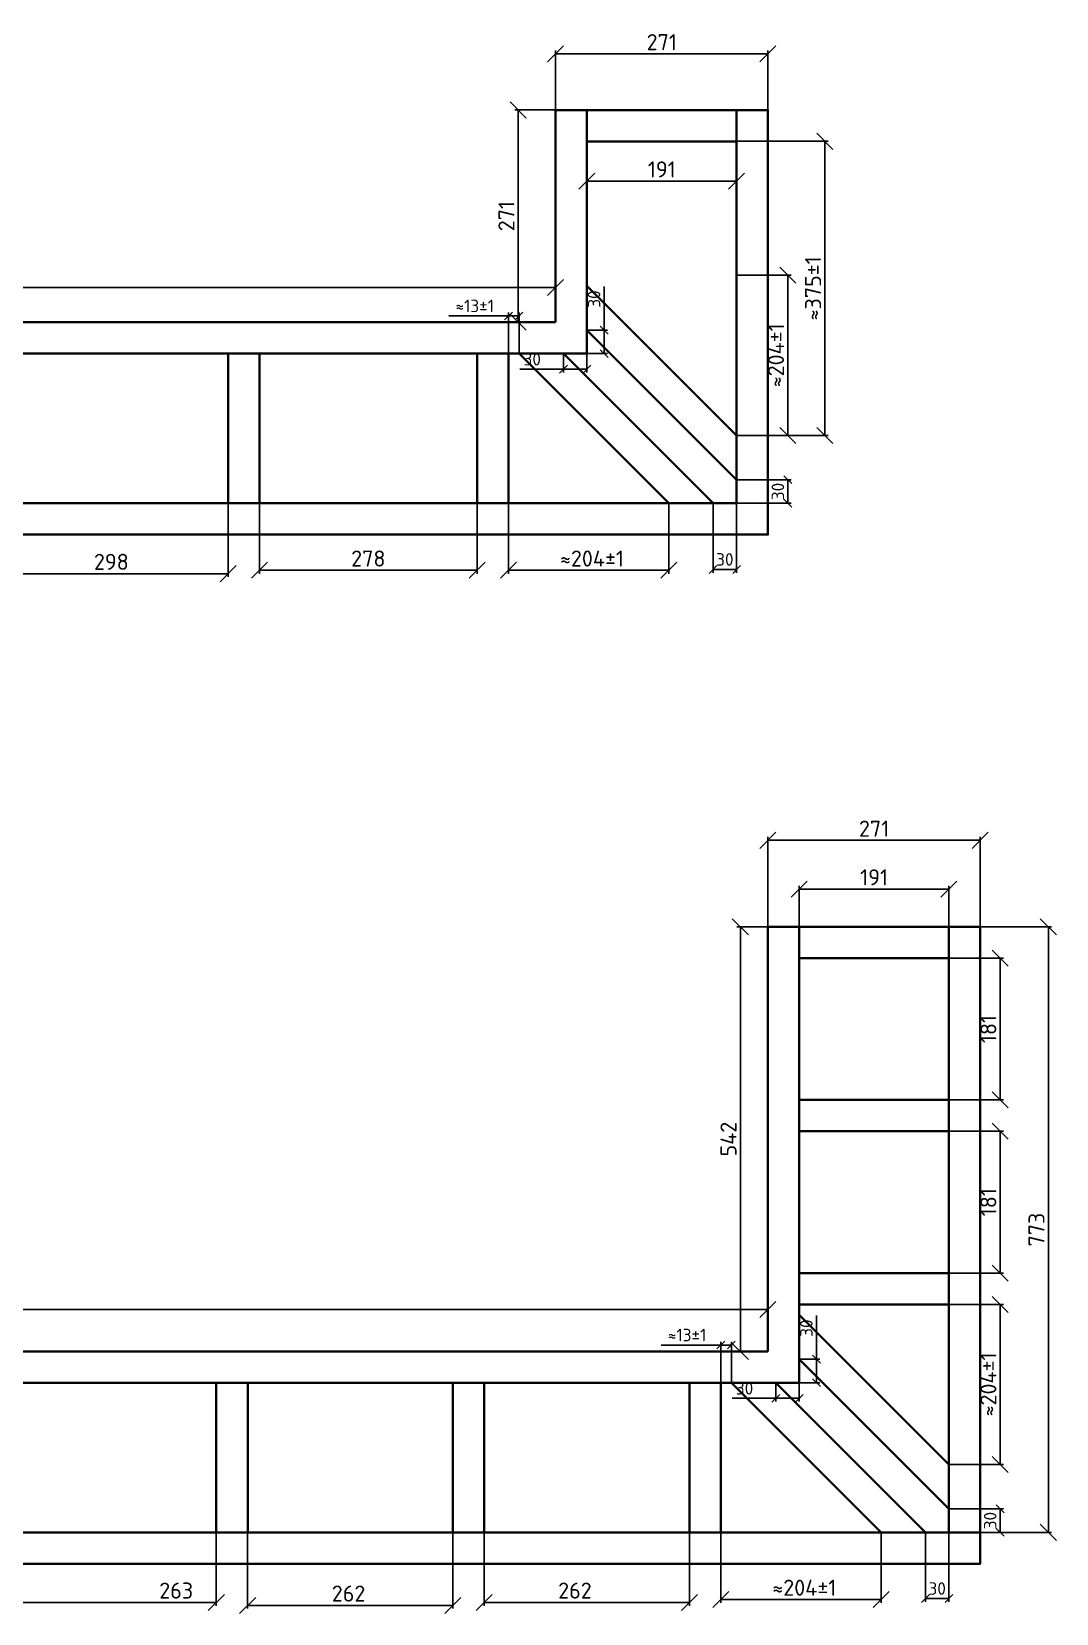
# Model space of a CAD drawing. Header units: millimetres. Extents: x 63961 to 279437, y 165795 to 374915.
# Drawn here: x 145916 to 147224, y 184086 to 186105 of the extents above; entities that cross this region are included whole.
import ezdxf

# ---------------------------------------------------------------- set-up
doc = ezdxf.new("R2010")
doc.units = ezdxf.units.MM
doc.layers.add('Профиль 40x40', color=220, linetype='Continuous', lineweight=35)
doc.layers.add('Размеры', color=150, linetype='Continuous', lineweight=0)
doc.styles.get("Standard").update_dxf_attribs({"font": 'isocpeur.ttf'})
doc.dimstyles.new('Копия Аннотативный', dxfattribs={"dimscale": 0, "dimtxt": 20.5, "dimasz": 20.5, "dimexe": 4.25, "dimexo": 0.625, "dimgap": 4.625, "dimtad": 1, "dimtxsty": 'Standard', "dimblk": 'OBLIQUE', "dimcen": 20.5, "dimclrd": 256, "dimclrt": 256, "dimadec": 0, "dimazin": 0, "dimtfac": 1, "dimtmove": 0, "dimatfit": 3, "dimfxl": 1, "dimtfillclr": 4, "dimarcsym": 0})

# ---------------------------------------------------------------- blocks, each defined once
blk = doc.blocks.new('_Oblique')
at = {"color": 0, "linetype": 'ByBlock', "lineweight": -2}
blk.add_line((-0.5, -0.5), (0.5, 0.5), dxfattribs=at)
blk = doc.blocks.new('*D1091')
at = {"layer": 'Defpoints', "color": 0, "transparency": 16777216}
for p in [(146584.7, 186077.1), (146584.7, 186005.4), (146855.7, 186005.4)]:
    blk.add_point(p, dxfattribs=at)
at = {"layer": 'Размеры', "color": 0, "lineweight": -2, "transparency": 16777216}
for p, q in [((146584.7, 186006), (146584.7, 186081.3)), ((146855.7, 186006), (146855.7, 186081.3))]:
    blk.add_line(p, q, dxfattribs=at)
at = {"layer": 'Размеры', "lineweight": -2, "transparency": 16777216}
blk.add_line((146855.7, 186077.1), (146584.7, 186077.1), dxfattribs=at)
at = {"layer": 'Размеры', "lineweight": -2, "transparency": 16777216, "xscale": 20.5, "yscale": 20.5, "zscale": 20.5, "rotation": 180}
blk.add_blockref('_Oblique', (146584.7, 186077.1), dxfattribs=at)
at = {"layer": 'Размеры', "lineweight": -2, "transparency": 16777216, "xscale": 20.5, "yscale": 20.5, "zscale": 20.5}
blk.add_blockref('_Oblique', (146855.7, 186077.1), dxfattribs=at)
at = {"layer": 'Размеры', "transparency": 16777216, "insert": (146720.2, 186092), "char_height": 20.5, "attachment_point": 5}
blk.add_mtext('271', dxfattribs=at)
blk = doc.blocks.new('*D1092')
at = {"layer": 'Defpoints', "color": 0, "transparency": 16777216}
for p in [(146584.7, 186005.4), (146536.9, 185734.4), (146584.7, 185734.4)]:
    blk.add_point(p, dxfattribs=at)
at = {"layer": 'Размеры', "color": 0, "lineweight": -2, "transparency": 16777216}
for p, q in [((146584.1, 186005.4), (146532.7, 186005.4)), ((146584.1, 185734.4), (146532.7, 185734.4))]:
    blk.add_line(p, q, dxfattribs=at)
at = {"layer": 'Размеры', "lineweight": -2, "transparency": 16777216}
blk.add_line((146536.9, 186005.4), (146536.9, 185734.4), dxfattribs=at)
at = {"layer": 'Размеры', "lineweight": -2, "transparency": 16777216, "xscale": 20.5, "yscale": 20.5, "zscale": 20.5}
for p, rotation in [((146536.9, 186005.4), 90), ((146536.9, 185734.4), 270)]:
    blk.add_blockref('_Oblique', p, dxfattribs=dict(at, rotation=rotation))
at = {"layer": 'Размеры', "transparency": 16777216, "insert": (146522, 185869.9), "char_height": 20.5, "attachment_point": 5, "rotation": 90}
blk.add_mtext('271', dxfattribs=at)
blk = doc.blocks.new('*D1093')
at = {"layer": 'Defpoints', "color": 0, "transparency": 16777216}
for p in [(146815.7, 185794.4), (146815.7, 185590), (146881.1, 185590)]:
    blk.add_point(p, dxfattribs=at)
at = {"layer": 'Размеры', "color": 0, "lineweight": -2, "transparency": 16777216}
for p, q in [((146816.3, 185794.4), (146885.3, 185794.4)), ((146816.3, 185590), (146885.3, 185590))]:
    blk.add_line(p, q, dxfattribs=at)
at = {"layer": 'Размеры', "lineweight": -2, "transparency": 16777216}
blk.add_line((146881.1, 185794.4), (146881.1, 185590), dxfattribs=at)
at = {"layer": 'Размеры', "lineweight": -2, "transparency": 16777216, "xscale": 20.5, "yscale": 20.5, "zscale": 20.5}
for p, rotation in [((146881.1, 185794.4), 90), ((146881.1, 185590), 270)]:
    blk.add_blockref('_Oblique', p, dxfattribs=dict(at, rotation=rotation))
at = {"layer": 'Размеры', "transparency": 16777216, "insert": (146866, 185692.2), "char_height": 20.5, "attachment_point": 5, "rotation": 90}
blk.add_mtext('≈204%%P1', dxfattribs=at)
blk = doc.blocks.new('*D1094')
at = {"layer": 'Defpoints', "color": 0, "transparency": 16777216}
for p in [(146524.7, 185742.5), (146524.7, 185694.4), (146538.1, 185694.4)]:
    blk.add_point(p, dxfattribs=at)
at = {"layer": 'Размеры', "lineweight": -2, "transparency": 16777216}
for p, q in [((146524.7, 185742.5), (146448.3, 185742.5)), ((146538.1, 185742.5), (146524.7, 185742.5))]:
    blk.add_line(p, q, dxfattribs=at)
at = {"layer": 'Размеры', "color": 0, "lineweight": -2, "transparency": 16777216}
for p, q in [((146524.7, 185695), (146524.7, 185746.8)), ((146538.1, 185695), (146538.1, 185746.8))]:
    blk.add_line(p, q, dxfattribs=at)
at = {"layer": 'Размеры', "lineweight": -2, "transparency": 16777216, "xscale": 10, "yscale": 10, "zscale": 10, "rotation": 180}
blk.add_blockref('_Oblique', (146524.7, 185742.5), dxfattribs=at)
at = {"layer": 'Размеры', "lineweight": -2, "transparency": 16777216, "xscale": 10, "yscale": 10, "zscale": 10}
blk.add_blockref('_Oblique', (146538.1, 185742.5), dxfattribs=at)
at = {"layer": 'Размеры', "transparency": 16777216, "insert": (146481.5, 185755.3), "char_height": 16, "attachment_point": 5}
blk.add_mtext('≈13%%P1', dxfattribs=at)
blk = doc.blocks.new('*D1095')
at = {"layer": 'Defpoints', "color": 0, "transparency": 16777216}
for p in [(146524.7, 185503.4), (146729.1, 185503.4), (146524.7, 185417.8)]:
    blk.add_point(p, dxfattribs=at)
at = {"layer": 'Размеры', "color": 0, "lineweight": -2, "transparency": 16777216}
for p, q in [((146524.7, 185502.8), (146524.7, 185413.5)), ((146729.1, 185502.8), (146729.1, 185413.5))]:
    blk.add_line(p, q, dxfattribs=at)
at = {"layer": 'Размеры', "lineweight": -2, "transparency": 16777216}
blk.add_line((146729.1, 185417.8), (146524.7, 185417.8), dxfattribs=at)
at = {"layer": 'Размеры', "lineweight": -2, "transparency": 16777216, "xscale": 20.5, "yscale": 20.5, "zscale": 20.5, "rotation": 180}
blk.add_blockref('_Oblique', (146524.7, 185417.8), dxfattribs=at)
at = {"layer": 'Размеры', "lineweight": -2, "transparency": 16777216, "xscale": 20.5, "yscale": 20.5, "zscale": 20.5}
blk.add_blockref('_Oblique', (146729.1, 185417.8), dxfattribs=at)
at = {"layer": 'Размеры', "transparency": 16777216, "insert": (146631.1, 185432.8), "char_height": 20.5, "attachment_point": 5}
blk.add_mtext('≈204%%P1', dxfattribs=at)
blk = doc.blocks.new('*D1096')
at = {"layer": 'Defpoints', "color": 0, "transparency": 16777216}
for p in [(146594.7, 185694.4), (146624.7, 185694.4), (146594.7, 185674.5)]:
    blk.add_point(p, dxfattribs=at)
at = {"layer": 'Размеры', "color": 0, "lineweight": -2, "transparency": 16777216}
for p, q in [((146594.7, 185693.8), (146594.7, 185670.3)), ((146624.7, 185693.8), (146624.7, 185670.3))]:
    blk.add_line(p, q, dxfattribs=at)
at = {"layer": 'Размеры', "lineweight": -2, "transparency": 16777216}
for p, q in [((146594.7, 185674.5), (146538.9, 185674.5)), ((146624.7, 185674.5), (146594.7, 185674.5))]:
    blk.add_line(p, q, dxfattribs=at)
at = {"layer": 'Размеры', "lineweight": -2, "transparency": 16777216, "xscale": 10, "yscale": 10, "zscale": 10, "rotation": 180}
blk.add_blockref('_Oblique', (146594.7, 185674.5), dxfattribs=at)
at = {"layer": 'Размеры', "lineweight": -2, "transparency": 16777216, "xscale": 10, "yscale": 10, "zscale": 10}
blk.add_blockref('_Oblique', (146624.7, 185674.5), dxfattribs=at)
at = {"layer": 'Размеры', "transparency": 16777216, "insert": (146554.9, 185687.3), "char_height": 16, "attachment_point": 5}
blk.add_mtext('30', dxfattribs=at)
blk = doc.blocks.new('*D1097')
at = {"layer": 'Defpoints', "color": 0, "transparency": 16777216}
for p in [(146624.7, 185724.4), (146624.7, 185694.4), (146646.6, 185694.4)]:
    blk.add_point(p, dxfattribs=at)
at = {"layer": 'Размеры', "lineweight": -2, "transparency": 16777216}
for p, q in [((146646.6, 185724.4), (146646.6, 185780.2)), ((146646.6, 185694.4), (146646.6, 185724.4))]:
    blk.add_line(p, q, dxfattribs=at)
at = {"layer": 'Размеры', "color": 0, "lineweight": -2, "transparency": 16777216}
for p, q in [((146625.3, 185724.4), (146650.8, 185724.4)), ((146625.3, 185694.4), (146650.8, 185694.4))]:
    blk.add_line(p, q, dxfattribs=at)
at = {"layer": 'Размеры', "lineweight": -2, "transparency": 16777216, "xscale": 10, "yscale": 10, "zscale": 10}
for p, rotation in [((146646.6, 185724.4), 90), ((146646.6, 185694.4), 270)]:
    blk.add_blockref('_Oblique', p, dxfattribs=dict(at, rotation=rotation))
at = {"layer": 'Размеры', "transparency": 16777216, "insert": (146633.8, 185764.1), "char_height": 16, "attachment_point": 5, "rotation": 90}
blk.add_mtext('30', dxfattribs=at)
blk = doc.blocks.new('*D1098')
at = {"layer": 'Defpoints', "color": 0, "transparency": 16777216}
for p in [(146815.7, 185533.4), (146815.7, 185503.4), (146881.2, 185503.4)]:
    blk.add_point(p, dxfattribs=at)
at = {"layer": 'Размеры', "color": 0, "lineweight": -2, "transparency": 16777216}
for p, q in [((146816.3, 185533.4), (146885.4, 185533.4)), ((146816.3, 185503.4), (146885.4, 185503.4))]:
    blk.add_line(p, q, dxfattribs=at)
at = {"layer": 'Размеры', "lineweight": -2, "transparency": 16777216}
blk.add_line((146881.2, 185533.4), (146881.2, 185503.4), dxfattribs=at)
at = {"layer": 'Размеры', "lineweight": -2, "transparency": 16777216, "xscale": 10, "yscale": 10, "zscale": 10}
for p, rotation in [((146881.2, 185533.4), 90), ((146881.2, 185503.4), 270)]:
    blk.add_blockref('_Oblique', p, dxfattribs=dict(at, rotation=rotation))
at = {"layer": 'Размеры', "transparency": 16777216, "insert": (146868.4, 185518.4), "char_height": 16, "attachment_point": 5, "rotation": 90}
blk.add_mtext('30', dxfattribs=at)
blk = doc.blocks.new('*D1099')
at = {"layer": 'Defpoints', "color": 0, "transparency": 16777216}
for p in [(146785.7, 185503.4), (146815.7, 185503.4), (146785.7, 185418.9)]:
    blk.add_point(p, dxfattribs=at)
at = {"layer": 'Размеры', "color": 0, "lineweight": -2, "transparency": 16777216}
for p, q in [((146785.7, 185502.8), (146785.7, 185414.6)), ((146815.7, 185502.8), (146815.7, 185414.6))]:
    blk.add_line(p, q, dxfattribs=at)
at = {"layer": 'Размеры', "lineweight": -2, "transparency": 16777216}
blk.add_line((146815.7, 185418.9), (146785.7, 185418.9), dxfattribs=at)
at = {"layer": 'Размеры', "lineweight": -2, "transparency": 16777216, "xscale": 10, "yscale": 10, "zscale": 10, "rotation": 180}
blk.add_blockref('_Oblique', (146785.7, 185418.9), dxfattribs=at)
at = {"layer": 'Размеры', "lineweight": -2, "transparency": 16777216, "xscale": 10, "yscale": 10, "zscale": 10}
blk.add_blockref('_Oblique', (146815.7, 185418.9), dxfattribs=at)
at = {"layer": 'Размеры', "transparency": 16777216, "insert": (146800.7, 185431.7), "char_height": 16, "attachment_point": 5}
blk.add_mtext('30', dxfattribs=at)
blk = doc.blocks.new('*D1100')
at = {"layer": 'Defpoints', "color": 0, "transparency": 16777216}
for p in [(146815.7, 185965.4), (146815.7, 185590), (146928.4, 185590)]:
    blk.add_point(p, dxfattribs=at)
at = {"layer": 'Размеры', "color": 0, "lineweight": -2, "transparency": 16777216}
for p, q in [((146816.3, 185965.4), (146932.6, 185965.4)), ((146816.3, 185590), (146932.6, 185590))]:
    blk.add_line(p, q, dxfattribs=at)
at = {"layer": 'Размеры', "lineweight": -2, "transparency": 16777216}
blk.add_line((146928.4, 185965.4), (146928.4, 185590), dxfattribs=at)
at = {"layer": 'Размеры', "lineweight": -2, "transparency": 16777216, "xscale": 20.5, "yscale": 20.5, "zscale": 20.5}
for p, rotation in [((146928.4, 185965.4), 90), ((146928.4, 185590), 270)]:
    blk.add_blockref('_Oblique', p, dxfattribs=dict(at, rotation=rotation))
at = {"layer": 'Размеры', "transparency": 16777216, "insert": (146913.3, 185777.7), "char_height": 20.5, "attachment_point": 5, "rotation": 90}
blk.add_mtext('≈375%%P1', dxfattribs=at)
blk = doc.blocks.new('*D1101')
at = {"layer": 'Defpoints', "color": 0, "transparency": 16777216}
for p in [(146624.7, 185965.4), (146815.7, 185965.4), (146624.7, 185914.4)]:
    blk.add_point(p, dxfattribs=at)
at = {"layer": 'Размеры', "color": 0, "lineweight": -2, "transparency": 16777216}
for p, q in [((146624.7, 185964.8), (146624.7, 185910.2)), ((146815.7, 185964.8), (146815.7, 185910.2))]:
    blk.add_line(p, q, dxfattribs=at)
at = {"layer": 'Размеры', "lineweight": -2, "transparency": 16777216}
blk.add_line((146815.7, 185914.4), (146624.7, 185914.4), dxfattribs=at)
at = {"layer": 'Размеры', "lineweight": -2, "transparency": 16777216, "xscale": 20.5, "yscale": 20.5, "zscale": 20.5, "rotation": 180}
blk.add_blockref('_Oblique', (146624.7, 185914.4), dxfattribs=at)
at = {"layer": 'Размеры', "lineweight": -2, "transparency": 16777216, "xscale": 20.5, "yscale": 20.5, "zscale": 20.5}
blk.add_blockref('_Oblique', (146815.7, 185914.4), dxfattribs=at)
at = {"layer": 'Размеры', "transparency": 16777216, "insert": (146720.2, 185929.5), "char_height": 20.5, "attachment_point": 5}
blk.add_mtext('191', dxfattribs=at)
blk = doc.blocks.new('*D1102')
at = {"layer": 'Defpoints', "color": 0, "transparency": 16777216}
for p in [(146206.7, 185503.4), (146484.7, 185503.4), (146206.7, 185417.8)]:
    blk.add_point(p, dxfattribs=at)
at = {"layer": 'Размеры', "color": 0, "lineweight": -2, "transparency": 16777216}
for p, q in [((146206.7, 185502.8), (146206.7, 185413.5)), ((146484.7, 185502.8), (146484.7, 185413.5))]:
    blk.add_line(p, q, dxfattribs=at)
at = {"layer": 'Размеры', "lineweight": -2, "transparency": 16777216}
blk.add_line((146484.7, 185417.8), (146206.7, 185417.8), dxfattribs=at)
at = {"layer": 'Размеры', "lineweight": -2, "transparency": 16777216, "xscale": 20.5, "yscale": 20.5, "zscale": 20.5, "rotation": 180}
blk.add_blockref('_Oblique', (146206.7, 185417.8), dxfattribs=at)
at = {"layer": 'Размеры', "lineweight": -2, "transparency": 16777216, "xscale": 20.5, "yscale": 20.5, "zscale": 20.5}
blk.add_blockref('_Oblique', (146484.7, 185417.8), dxfattribs=at)
at = {"layer": 'Размеры', "transparency": 16777216, "insert": (146345.7, 185432.8), "char_height": 20.5, "attachment_point": 5}
blk.add_mtext('278', dxfattribs=at)
blk = doc.blocks.new('*D1168')
at = {"layer": 'Defpoints', "color": 0, "transparency": 16777216}
for p in [(145868.7, 185694.4), (146166.7, 185503.4), (145868.7, 185413.5)]:
    blk.add_point(p, dxfattribs=at)
at = {"layer": 'Размеры', "color": 0, "lineweight": -2, "transparency": 16777216}
for p, q in [((145868.7, 185693.8), (145868.7, 185409.3)), ((146166.7, 185502.8), (146166.7, 185409.3))]:
    blk.add_line(p, q, dxfattribs=at)
at = {"layer": 'Размеры', "lineweight": -2, "transparency": 16777216}
blk.add_line((146166.7, 185413.5), (145868.7, 185413.5), dxfattribs=at)
at = {"layer": 'Размеры', "lineweight": -2, "transparency": 16777216, "xscale": 20.5, "yscale": 20.5, "zscale": 20.5, "rotation": 180}
blk.add_blockref('_Oblique', (145868.7, 185413.5), dxfattribs=at)
at = {"layer": 'Размеры', "lineweight": -2, "transparency": 16777216, "xscale": 20.5, "yscale": 20.5, "zscale": 20.5}
blk.add_blockref('_Oblique', (146166.7, 185413.5), dxfattribs=at)
at = {"layer": 'Размеры', "transparency": 16777216, "insert": (146017.7, 185428.6), "char_height": 20.5, "attachment_point": 5}
blk.add_mtext('298', dxfattribs=at)
blk = doc.blocks.new('*D1195')
at = {"layer": 'Defpoints', "color": 0, "transparency": 16777216}
for p in [(146855.7, 185073.1), (146855.7, 184962.7), (147126.7, 184962.7)]:
    blk.add_point(p, dxfattribs=at)
at = {"layer": 'Размеры', "color": 0, "lineweight": -2, "transparency": 16777216}
for p, q in [((146855.7, 184963.3), (146855.7, 185077.4)), ((147126.7, 184963.3), (147126.7, 185077.4))]:
    blk.add_line(p, q, dxfattribs=at)
at = {"layer": 'Размеры', "lineweight": -2, "transparency": 16777216}
blk.add_line((147126.7, 185073.1), (146855.7, 185073.1), dxfattribs=at)
at = {"layer": 'Размеры', "lineweight": -2, "transparency": 16777216, "xscale": 20.5, "yscale": 20.5, "zscale": 20.5, "rotation": 180}
blk.add_blockref('_Oblique', (146855.7, 185073.1), dxfattribs=at)
at = {"layer": 'Размеры', "lineweight": -2, "transparency": 16777216, "xscale": 20.5, "yscale": 20.5, "zscale": 20.5}
blk.add_blockref('_Oblique', (147126.7, 185073.1), dxfattribs=at)
at = {"layer": 'Размеры', "transparency": 16777216, "insert": (146991.2, 185088), "char_height": 20.5, "attachment_point": 5}
blk.add_mtext('271', dxfattribs=at)
blk = doc.blocks.new('*D1196')
at = {"layer": 'Defpoints', "color": 0, "transparency": 16777216}
for p in [(147126.7, 184962.7), (145868.7, 184189.7), (147213.6, 184189.7)]:
    blk.add_point(p, dxfattribs=at)
at = {"layer": 'Размеры', "color": 0, "lineweight": -2, "transparency": 16777216}
for p, q in [((147127.3, 184962.7), (147217.8, 184962.7)), ((145869.3, 184189.7), (147217.8, 184189.7))]:
    blk.add_line(p, q, dxfattribs=at)
at = {"layer": 'Размеры', "lineweight": -2, "transparency": 16777216}
blk.add_line((147213.6, 184962.7), (147213.6, 184189.7), dxfattribs=at)
at = {"layer": 'Размеры', "lineweight": -2, "transparency": 16777216, "xscale": 20.5, "yscale": 20.5, "zscale": 20.5}
for p, rotation in [((147213.6, 184962.7), 90), ((147213.6, 184189.7), 270)]:
    blk.add_blockref('_Oblique', p, dxfattribs=dict(at, rotation=rotation))
at = {"layer": 'Размеры', "transparency": 16777216, "insert": (147198.5, 184576.2), "char_height": 20.5, "attachment_point": 5, "rotation": 90}
blk.add_mtext('773', dxfattribs=at)
blk = doc.blocks.new('*D1197')
at = {"layer": 'Defpoints', "color": 0, "transparency": 16777216}
for p in [(145888.7, 184189.7), (146151.7, 184189.7), (145888.7, 184100.3)]:
    blk.add_point(p, dxfattribs=at)
at = {"layer": 'Размеры', "color": 0, "lineweight": -2, "transparency": 16777216}
for p, q in [((145888.7, 184189.1), (145888.7, 184096)), ((146151.7, 184189.1), (146151.7, 184096))]:
    blk.add_line(p, q, dxfattribs=at)
at = {"layer": 'Размеры', "lineweight": -2, "transparency": 16777216}
blk.add_line((146151.7, 184100.3), (145888.7, 184100.3), dxfattribs=at)
at = {"layer": 'Размеры', "lineweight": -2, "transparency": 16777216, "xscale": 20.5, "yscale": 20.5, "zscale": 20.5, "rotation": 180}
blk.add_blockref('_Oblique', (145888.7, 184100.3), dxfattribs=at)
at = {"layer": 'Размеры', "lineweight": -2, "transparency": 16777216, "xscale": 20.5, "yscale": 20.5, "zscale": 20.5}
blk.add_blockref('_Oblique', (146151.7, 184100.3), dxfattribs=at)
at = {"layer": 'Размеры', "transparency": 16777216, "insert": (146100.5, 184115.4), "char_height": 20.5, "attachment_point": 5}
blk.add_mtext('263', dxfattribs=at)
blk = doc.blocks.new('*D1198')
at = {"layer": 'Defpoints', "color": 0, "transparency": 16777216}
for p in [(146191.7, 184189.7), (146453.7, 184189.7), (146453.7, 184096.5)]:
    blk.add_point(p, dxfattribs=at)
at = {"layer": 'Размеры', "color": 0, "lineweight": -2, "transparency": 16777216}
for p, q in [((146191.7, 184189.1), (146191.7, 184092.3)), ((146453.7, 184189.1), (146453.7, 184092.3))]:
    blk.add_line(p, q, dxfattribs=at)
at = {"layer": 'Размеры', "lineweight": -2, "transparency": 16777216}
blk.add_line((146191.7, 184096.5), (146453.7, 184096.5), dxfattribs=at)
at = {"layer": 'Размеры', "lineweight": -2, "transparency": 16777216, "xscale": 20.5, "yscale": 20.5, "zscale": 20.5, "rotation": 180}
blk.add_blockref('_Oblique', (146191.7, 184096.5), dxfattribs=at)
at = {"layer": 'Размеры', "lineweight": -2, "transparency": 16777216, "xscale": 20.5, "yscale": 20.5, "zscale": 20.5}
blk.add_blockref('_Oblique', (146453.7, 184096.5), dxfattribs=at)
at = {"layer": 'Размеры', "transparency": 16777216, "insert": (146320.5, 184111.6), "char_height": 20.5, "attachment_point": 5}
blk.add_mtext('262', dxfattribs=at)
blk = doc.blocks.new('*D1199')
at = {"layer": 'Defpoints', "color": 0, "transparency": 16777216}
for p in [(146493.7, 184189.7), (146755.7, 184189.7), (146755.7, 184100.3)]:
    blk.add_point(p, dxfattribs=at)
at = {"layer": 'Размеры', "color": 0, "lineweight": -2, "transparency": 16777216}
for p, q in [((146493.7, 184189.1), (146493.7, 184096)), ((146755.7, 184189.1), (146755.7, 184096))]:
    blk.add_line(p, q, dxfattribs=at)
at = {"layer": 'Размеры', "lineweight": -2, "transparency": 16777216}
blk.add_line((146493.7, 184100.3), (146755.7, 184100.3), dxfattribs=at)
at = {"layer": 'Размеры', "lineweight": -2, "transparency": 16777216, "xscale": 20.5, "yscale": 20.5, "zscale": 20.5, "rotation": 180}
blk.add_blockref('_Oblique', (146493.7, 184100.3), dxfattribs=at)
at = {"layer": 'Размеры', "lineweight": -2, "transparency": 16777216, "xscale": 20.5, "yscale": 20.5, "zscale": 20.5}
blk.add_blockref('_Oblique', (146755.7, 184100.3), dxfattribs=at)
at = {"layer": 'Размеры', "transparency": 16777216, "insert": (146609.4, 184115.4), "char_height": 20.5, "attachment_point": 5}
blk.add_mtext('262', dxfattribs=at)
blk = doc.blocks.new('*D1200')
at = {"layer": 'Defpoints', "color": 0, "transparency": 16777216}
for p in [(147086.1, 184701.7), (147152.1, 184701.7), (147086.1, 184520.7)]:
    blk.add_point(p, dxfattribs=at)
at = {"layer": 'Размеры', "color": 0, "lineweight": -2, "transparency": 16777216}
for p, q in [((147086.7, 184701.7), (147156.3, 184701.7)), ((147086.7, 184520.7), (147156.3, 184520.7))]:
    blk.add_line(p, q, dxfattribs=at)
at = {"layer": 'Размеры', "lineweight": -2, "transparency": 16777216}
blk.add_line((147152.1, 184520.7), (147152.1, 184701.7), dxfattribs=at)
at = {"layer": 'Размеры', "lineweight": -2, "transparency": 16777216, "xscale": 20.5, "yscale": 20.5, "zscale": 20.5}
for p, rotation in [((147152.1, 184701.7), 90), ((147152.1, 184520.7), 270)]:
    blk.add_blockref('_Oblique', p, dxfattribs=dict(at, rotation=rotation))
at = {"layer": 'Размеры', "transparency": 16777216, "insert": (147137, 184611.2), "char_height": 20.5, "attachment_point": 5, "rotation": 90}
blk.add_mtext('181', dxfattribs=at)
blk = doc.blocks.new('*D1201')
at = {"layer": 'Defpoints', "color": 0, "transparency": 16777216}
for p in [(147086.1, 184922.7), (147152.1, 184922.7), (147086.1, 184741.7)]:
    blk.add_point(p, dxfattribs=at)
at = {"layer": 'Размеры', "color": 0, "lineweight": -2, "transparency": 16777216}
for p, q in [((147086.7, 184922.7), (147156.3, 184922.7)), ((147086.7, 184741.7), (147156.3, 184741.7))]:
    blk.add_line(p, q, dxfattribs=at)
at = {"layer": 'Размеры', "lineweight": -2, "transparency": 16777216}
blk.add_line((147152.1, 184741.7), (147152.1, 184922.7), dxfattribs=at)
at = {"layer": 'Размеры', "lineweight": -2, "transparency": 16777216, "xscale": 20.5, "yscale": 20.5, "zscale": 20.5}
for p, rotation in [((147152.1, 184922.7), 90), ((147152.1, 184741.7), 270)]:
    blk.add_blockref('_Oblique', p, dxfattribs=dict(at, rotation=rotation))
at = {"layer": 'Размеры', "transparency": 16777216, "insert": (147137, 184832.2), "char_height": 20.5, "attachment_point": 5, "rotation": 90}
blk.add_mtext('181', dxfattribs=at)
blk = doc.blocks.new('*D1202')
at = {"layer": 'Defpoints', "color": 0, "transparency": 16777216}
for p in [(146895.7, 185010.8), (146895.7, 184962.7), (147086.7, 184962.7)]:
    blk.add_point(p, dxfattribs=at)
at = {"layer": 'Размеры', "color": 0, "lineweight": -2, "transparency": 16777216}
for p, q in [((146895.7, 184963.3), (146895.7, 185015.1)), ((147086.7, 184963.3), (147086.7, 185015.1))]:
    blk.add_line(p, q, dxfattribs=at)
at = {"layer": 'Размеры', "lineweight": -2, "transparency": 16777216}
blk.add_line((147086.7, 185010.8), (146895.7, 185010.8), dxfattribs=at)
at = {"layer": 'Размеры', "lineweight": -2, "transparency": 16777216, "xscale": 20.5, "yscale": 20.5, "zscale": 20.5, "rotation": 180}
blk.add_blockref('_Oblique', (146895.7, 185010.8), dxfattribs=at)
at = {"layer": 'Размеры', "lineweight": -2, "transparency": 16777216, "xscale": 20.5, "yscale": 20.5, "zscale": 20.5}
blk.add_blockref('_Oblique', (147086.7, 185010.8), dxfattribs=at)
at = {"layer": 'Размеры', "transparency": 16777216, "insert": (146991.2, 185025.9), "char_height": 20.5, "attachment_point": 5}
blk.add_mtext('191', dxfattribs=at)
blk = doc.blocks.new('*D1203')
at = {"layer": 'Defpoints', "color": 0, "transparency": 16777216}
for p in [(147086.7, 184480.7), (147086.7, 184276.2), (147152.1, 184276.2)]:
    blk.add_point(p, dxfattribs=at)
at = {"layer": 'Размеры', "color": 0, "lineweight": -2, "transparency": 16777216}
for p, q in [((147087.3, 184480.7), (147156.3, 184480.7)), ((147087.3, 184276.2), (147156.3, 184276.2))]:
    blk.add_line(p, q, dxfattribs=at)
at = {"layer": 'Размеры', "lineweight": -2, "transparency": 16777216}
blk.add_line((147152.1, 184480.7), (147152.1, 184276.2), dxfattribs=at)
at = {"layer": 'Размеры', "lineweight": -2, "transparency": 16777216, "xscale": 20.5, "yscale": 20.5, "zscale": 20.5}
for p, rotation in [((147152.1, 184480.7), 90), ((147152.1, 184276.2), 270)]:
    blk.add_blockref('_Oblique', p, dxfattribs=dict(at, rotation=rotation))
at = {"layer": 'Размеры', "transparency": 16777216, "insert": (147137, 184378.5), "char_height": 20.5, "attachment_point": 5, "rotation": 90}
blk.add_mtext('≈204%%P1', dxfattribs=at)
blk = doc.blocks.new('*D1204')
at = {"layer": 'Defpoints', "color": 0, "transparency": 16777216}
for p in [(146795.7, 184428.8), (146795.7, 184380.7), (146809.1, 184380.7)]:
    blk.add_point(p, dxfattribs=at)
at = {"layer": 'Размеры', "lineweight": -2, "transparency": 16777216}
for p, q in [((146795.7, 184428.8), (146719.3, 184428.8)), ((146809.1, 184428.8), (146795.7, 184428.8))]:
    blk.add_line(p, q, dxfattribs=at)
at = {"layer": 'Размеры', "color": 0, "lineweight": -2, "transparency": 16777216}
for p, q in [((146795.7, 184381.3), (146795.7, 184433.1)), ((146809.1, 184381.3), (146809.1, 184433.1))]:
    blk.add_line(p, q, dxfattribs=at)
at = {"layer": 'Размеры', "lineweight": -2, "transparency": 16777216, "xscale": 10, "yscale": 10, "zscale": 10, "rotation": 180}
blk.add_blockref('_Oblique', (146795.7, 184428.8), dxfattribs=at)
at = {"layer": 'Размеры', "lineweight": -2, "transparency": 16777216, "xscale": 10, "yscale": 10, "zscale": 10}
blk.add_blockref('_Oblique', (146809.1, 184428.8), dxfattribs=at)
at = {"layer": 'Размеры', "transparency": 16777216, "insert": (146752.5, 184441.6), "char_height": 16, "attachment_point": 5}
blk.add_mtext('≈13%%P1', dxfattribs=at)
blk = doc.blocks.new('*D1205')
at = {"layer": 'Defpoints', "color": 0, "transparency": 16777216}
for p in [(146795.7, 184189.7), (147000.1, 184189.7), (146795.7, 184104)]:
    blk.add_point(p, dxfattribs=at)
at = {"layer": 'Размеры', "color": 0, "lineweight": -2, "transparency": 16777216}
for p, q in [((146795.7, 184189.1), (146795.7, 184099.8)), ((147000.1, 184189.1), (147000.1, 184099.8))]:
    blk.add_line(p, q, dxfattribs=at)
at = {"layer": 'Размеры', "lineweight": -2, "transparency": 16777216}
blk.add_line((147000.1, 184104), (146795.7, 184104), dxfattribs=at)
at = {"layer": 'Размеры', "lineweight": -2, "transparency": 16777216, "xscale": 20.5, "yscale": 20.5, "zscale": 20.5, "rotation": 180}
blk.add_blockref('_Oblique', (146795.7, 184104), dxfattribs=at)
at = {"layer": 'Размеры', "lineweight": -2, "transparency": 16777216, "xscale": 20.5, "yscale": 20.5, "zscale": 20.5}
blk.add_blockref('_Oblique', (147000.1, 184104), dxfattribs=at)
at = {"layer": 'Размеры', "transparency": 16777216, "insert": (146902.1, 184119.1), "char_height": 20.5, "attachment_point": 5}
blk.add_mtext('≈204%%P1', dxfattribs=at)
blk = doc.blocks.new('*D1206')
at = {"layer": 'Defpoints', "color": 0, "transparency": 16777216}
for p in [(146865.7, 184380.7), (146895.7, 184380.7), (146865.7, 184360.8)]:
    blk.add_point(p, dxfattribs=at)
at = {"layer": 'Размеры', "color": 0, "lineweight": -2, "transparency": 16777216}
for p, q in [((146865.7, 184380.1), (146865.7, 184356.6)), ((146895.7, 184380.1), (146895.7, 184356.6))]:
    blk.add_line(p, q, dxfattribs=at)
at = {"layer": 'Размеры', "lineweight": -2, "transparency": 16777216}
for p, q in [((146865.7, 184360.8), (146809.9, 184360.8)), ((146895.7, 184360.8), (146865.7, 184360.8))]:
    blk.add_line(p, q, dxfattribs=at)
at = {"layer": 'Размеры', "lineweight": -2, "transparency": 16777216, "xscale": 10, "yscale": 10, "zscale": 10, "rotation": 180}
blk.add_blockref('_Oblique', (146865.7, 184360.8), dxfattribs=at)
at = {"layer": 'Размеры', "lineweight": -2, "transparency": 16777216, "xscale": 10, "yscale": 10, "zscale": 10}
blk.add_blockref('_Oblique', (146895.7, 184360.8), dxfattribs=at)
at = {"layer": 'Размеры', "transparency": 16777216, "insert": (146825.9, 184373.6), "char_height": 16, "attachment_point": 5}
blk.add_mtext('30', dxfattribs=at)
blk = doc.blocks.new('*D1207')
at = {"layer": 'Defpoints', "color": 0, "transparency": 16777216}
for p in [(146895.7, 184410.7), (146895.7, 184380.7), (146917.6, 184380.7)]:
    blk.add_point(p, dxfattribs=at)
at = {"layer": 'Размеры', "lineweight": -2, "transparency": 16777216}
for p, q in [((146917.6, 184410.7), (146917.6, 184466.5)), ((146917.6, 184380.7), (146917.6, 184410.7))]:
    blk.add_line(p, q, dxfattribs=at)
at = {"layer": 'Размеры', "color": 0, "lineweight": -2, "transparency": 16777216}
for p, q in [((146896.3, 184410.7), (146921.8, 184410.7)), ((146896.3, 184380.7), (146921.8, 184380.7))]:
    blk.add_line(p, q, dxfattribs=at)
at = {"layer": 'Размеры', "lineweight": -2, "transparency": 16777216, "xscale": 10, "yscale": 10, "zscale": 10}
for p, rotation in [((146917.6, 184410.7), 90), ((146917.6, 184380.7), 270)]:
    blk.add_blockref('_Oblique', p, dxfattribs=dict(at, rotation=rotation))
at = {"layer": 'Размеры', "transparency": 16777216, "insert": (146904.8, 184450.4), "char_height": 16, "attachment_point": 5, "rotation": 90}
blk.add_mtext('30', dxfattribs=at)
blk = doc.blocks.new('*D1208')
at = {"layer": 'Defpoints', "color": 0, "transparency": 16777216}
for p in [(146855.7, 184962.7), (146820.5, 184420.7), (146855.7, 184420.7)]:
    blk.add_point(p, dxfattribs=at)
at = {"layer": 'Размеры', "color": 0, "lineweight": -2, "transparency": 16777216}
for p, q in [((146855.1, 184962.7), (146816.2, 184962.7)), ((146855.1, 184420.7), (146816.2, 184420.7))]:
    blk.add_line(p, q, dxfattribs=at)
at = {"layer": 'Размеры', "lineweight": -2, "transparency": 16777216}
blk.add_line((146820.5, 184962.7), (146820.5, 184420.7), dxfattribs=at)
at = {"layer": 'Размеры', "lineweight": -2, "transparency": 16777216, "xscale": 20.5, "yscale": 20.5, "zscale": 20.5}
for p, rotation in [((146820.5, 184962.7), 90), ((146820.5, 184420.7), 270)]:
    blk.add_blockref('_Oblique', p, dxfattribs=dict(at, rotation=rotation))
at = {"layer": 'Размеры', "transparency": 16777216, "insert": (146805.4, 184691.7), "char_height": 20.5, "attachment_point": 5, "rotation": 90}
blk.add_mtext('542', dxfattribs=at)
blk = doc.blocks.new('*D1209')
at = {"layer": 'Defpoints', "color": 0, "transparency": 16777216}
for p in [(147086.7, 184219.7), (147086.7, 184189.7), (147152.2, 184189.7)]:
    blk.add_point(p, dxfattribs=at)
at = {"layer": 'Размеры', "color": 0, "lineweight": -2, "transparency": 16777216}
for p, q in [((147087.3, 184219.7), (147156.4, 184219.7)), ((147087.3, 184189.7), (147156.4, 184189.7))]:
    blk.add_line(p, q, dxfattribs=at)
at = {"layer": 'Размеры', "lineweight": -2, "transparency": 16777216}
blk.add_line((147152.2, 184219.7), (147152.2, 184189.7), dxfattribs=at)
at = {"layer": 'Размеры', "lineweight": -2, "transparency": 16777216, "xscale": 10, "yscale": 10, "zscale": 10}
for p, rotation in [((147152.2, 184219.7), 90), ((147152.2, 184189.7), 270)]:
    blk.add_blockref('_Oblique', p, dxfattribs=dict(at, rotation=rotation))
at = {"layer": 'Размеры', "transparency": 16777216, "insert": (147139.4, 184204.7), "char_height": 16, "attachment_point": 5, "rotation": 90}
blk.add_mtext('30', dxfattribs=at)
blk = doc.blocks.new('*D1210')
at = {"layer": 'Defpoints', "color": 0, "transparency": 16777216}
for p in [(147056.7, 184189.7), (147086.7, 184189.7), (147056.7, 184105.2)]:
    blk.add_point(p, dxfattribs=at)
at = {"layer": 'Размеры', "color": 0, "lineweight": -2, "transparency": 16777216}
for p, q in [((147056.7, 184189.1), (147056.7, 184100.9)), ((147086.7, 184189.1), (147086.7, 184100.9))]:
    blk.add_line(p, q, dxfattribs=at)
at = {"layer": 'Размеры', "lineweight": -2, "transparency": 16777216}
blk.add_line((147086.7, 184105.2), (147056.7, 184105.2), dxfattribs=at)
at = {"layer": 'Размеры', "lineweight": -2, "transparency": 16777216, "xscale": 10, "yscale": 10, "zscale": 10, "rotation": 180}
blk.add_blockref('_Oblique', (147056.7, 184105.2), dxfattribs=at)
at = {"layer": 'Размеры', "lineweight": -2, "transparency": 16777216, "xscale": 10, "yscale": 10, "zscale": 10}
blk.add_blockref('_Oblique', (147086.7, 184105.2), dxfattribs=at)
at = {"layer": 'Размеры', "transparency": 16777216, "insert": (147071.7, 184118), "char_height": 16, "attachment_point": 5}
blk.add_mtext('30', dxfattribs=at)
blk = doc.blocks.new('*D1216')
at = {"layer": 'Defpoints', "color": 0, "transparency": 16777216}
for p in [(146855.7, 184474.1), (144881.7, 184420.7), (146855.7, 184420.7)]:
    blk.add_point(p, dxfattribs=at)
at = {"layer": 'Размеры', "color": 0, "lineweight": -2, "transparency": 16777216}
for p, q in [((144881.7, 184421.3), (144881.7, 184478.3)), ((146855.7, 184421.3), (146855.7, 184478.3))]:
    blk.add_line(p, q, dxfattribs=at)
at = {"layer": 'Размеры', "lineweight": -2, "transparency": 16777216}
blk.add_line((144881.7, 184474.1), (146855.7, 184474.1), dxfattribs=at)
at = {"layer": 'Размеры', "lineweight": -2, "transparency": 16777216, "xscale": 20.5, "yscale": 20.5, "zscale": 20.5, "rotation": 180}
blk.add_blockref('_Oblique', (144881.7, 184474.1), dxfattribs=at)
at = {"layer": 'Размеры', "lineweight": -2, "transparency": 16777216, "xscale": 20.5, "yscale": 20.5, "zscale": 20.5}
blk.add_blockref('_Oblique', (146855.7, 184474.1), dxfattribs=at)
at = {"layer": 'Размеры', "transparency": 16777216, "insert": (145868.7, 184489.1), "char_height": 20.5, "attachment_point": 5}
blk.add_mtext('1974', dxfattribs=at)
blk = doc.blocks.new('*D1217')
at = {"layer": 'Defpoints', "color": 0, "transparency": 16777216}
for p in [(146584.7, 185778.9), (145152.7, 185734.4), (146584.7, 185734.4)]:
    blk.add_point(p, dxfattribs=at)
at = {"layer": 'Размеры', "color": 0, "lineweight": -2, "transparency": 16777216}
for p, q in [((145152.7, 185735), (145152.7, 185783.2)), ((146584.7, 185735), (146584.7, 185783.2))]:
    blk.add_line(p, q, dxfattribs=at)
at = {"layer": 'Размеры', "lineweight": -2, "transparency": 16777216}
blk.add_line((145152.7, 185778.9), (146584.7, 185778.9), dxfattribs=at)
at = {"layer": 'Размеры', "lineweight": -2, "transparency": 16777216, "xscale": 20.5, "yscale": 20.5, "zscale": 20.5, "rotation": 180}
blk.add_blockref('_Oblique', (145152.7, 185778.9), dxfattribs=at)
at = {"layer": 'Размеры', "lineweight": -2, "transparency": 16777216, "xscale": 20.5, "yscale": 20.5, "zscale": 20.5}
blk.add_blockref('_Oblique', (146584.7, 185778.9), dxfattribs=at)
at = {"layer": 'Размеры', "transparency": 16777216, "insert": (145868.7, 185794), "char_height": 20.5, "attachment_point": 5}
blk.add_mtext('1432', dxfattribs=at)

msp = doc.modelspace()

# ---------------------------------------------------------------- linework, layer by layer
at = {"layer": 'Профиль 40x40'}
for p, q in [((146815.709, 185589.951), (146624.709, 185780.951)), ((146815.709, 185533.383), (146624.709, 185724.383)), ((146729.14, 185503.383), (146538.14, 185694.383)), ((146785.709, 185503.383), (146594.709, 185694.383)), ((146855.709, 184962.678), (146895.709, 184962.678)), ((146895.709, 184962.678), (146895.709, 184380.678)), ((147086.709, 184276.247), (146895.709, 184467.247)), ((147086.709, 184219.678), (146895.709, 184410.678)), ((146895.709, 184380.678), (145868.709, 184380.678)), ((147000.14, 184189.678), (146809.14, 184380.678)), ((147056.709, 184189.678), (146865.709, 184380.678))]:
    msp.add_line(p, q, dxfattribs=at)
for points in [[(146584.709, 185694.383), (146624.709, 185694.383), (146624.709, 186005.383), (146584.709, 186005.383), (146584.709, 185734.383)], [(146815.709, 185463.383), (146855.709, 185463.383), (146855.709, 186005.383), (146815.709, 186005.383), (146815.709, 185503.383)], [(146584.709, 185734.383), (145868.709, 185734.383)], [(145868.709, 185694.383), (146624.709, 185694.383), (146624.709, 185734.383)], [(146815.709, 185503.383), (145868.709, 185503.383)], [(145868.709, 185463.383), (146855.709, 185463.383), (146855.709, 185503.383)], [(146895.709, 184922.678), (147086.709, 184922.678), (147086.709, 184962.678), (146855.709, 184962.678), (146855.709, 184420.678)], [(146855.709, 184420.678), (145868.709, 184420.678)], [(145868.709, 184149.678), (147126.709, 184149.678), (147126.709, 184189.678), (145868.709, 184189.678)]]:
    msp.add_lwpolyline(points, dxfattribs=at)
for points in [[(146815.709, 186005.383), (146624.709, 186005.383), (146624.709, 185965.383), (146815.709, 185965.383)], [(146206.709, 185694.383), (146166.709, 185694.383), (146166.709, 185503.383), (146206.709, 185503.383)], [(146524.709, 185694.383), (146484.709, 185694.383), (146484.709, 185503.383), (146524.709, 185503.383)], [(147126.709, 184962.678), (147086.709, 184962.678), (147086.709, 184189.678), (147126.709, 184189.678)], [(147086.709, 184741.678), (146895.709, 184741.678), (146895.709, 184701.678), (147086.709, 184701.678)], [(147086.709, 184520.678), (146895.709, 184520.678), (146895.709, 184480.678), (147086.709, 184480.678)], [(146191.709, 184380.678), (146151.709, 184380.678), (146151.709, 184189.678), (146191.709, 184189.678)], [(146493.709, 184380.678), (146453.709, 184380.678), (146453.709, 184189.678), (146493.709, 184189.678)], [(146795.709, 184380.678), (146755.709, 184380.678), (146755.709, 184189.678), (146795.709, 184189.678)]]:
    msp.add_lwpolyline(points, close=True, dxfattribs=at)
at = {"layer": 'Размеры'}
msp.add_line((146624.709, 185694.383), (146624.709, 185794.383), dxfattribs=at)

# ---------------------------------------------------------------- dimensions: what is measured, and where the dimension line sits
for base, p1, p2, angle, picture, middle in [((146584.709, 186077.056), (146855.709, 186005.383), (146584.709, 186005.383), 180, '*D1091', (146720.209, 186091.972)), ((146536.94, 185734.383), (146584.709, 186005.383), (146584.709, 185734.383), 90, '*D1092', (146522.023, 185869.883)), ((146624.709, 185914.423), (146815.709, 185965.383), (146624.709, 185965.383), 180, '*D1101', (146720.209, 185929.515)), ((145868.709, 185413.502), (146166.709, 185503.383), (145868.709, 185694.383), 180, '*D1168', (146017.709, 185428.593)), ((146206.709, 185417.752), (146484.709, 185503.383), (146206.709, 185503.383), 180, '*D1102', (146345.709, 185432.843)), ((146895.709, 185010.805), (147086.709, 184962.678), (146895.709, 184962.678), 180, '*D1202', (146991.209, 185025.897)), ((146820.458, 184420.678), (146855.709, 184962.678), (146855.709, 184420.678), 90, '*D1208', (146805.366, 184691.678))]:
    dim = msp.add_linear_dim(base=base, p1=p1, p2=p2, angle=angle, dimstyle='Копия Аннотативный', dxfattribs=at)
    dim.commit()
    dim.dimension.update_dxf_attribs({"geometry": picture, "text_midpoint": middle})
for base, p1, p2, text, picture, middle in [((146928.381, 185589.951), (146815.709, 185965.383), (146815.709, 185589.951), '≈375%%P1', '*D1100', (146913.282, 185777.667)), ((146881.095, 185589.951), (146815.709, 185794.383), (146815.709, 185589.951), '≈204%%P1', '*D1093', (146866.003, 185692.167)), ((147152.095, 184276.247), (147086.709, 184480.678), (147086.709, 184276.247), '≈204%%P1', '*D1203', (147137.003, 184378.462))]:
    dim = msp.add_linear_dim(base=base, p1=p1, p2=p2, angle=90, text=text, dimstyle='Копия Аннотативный', dxfattribs=at)
    dim.commit()
    dim.dimension.update_dxf_attribs({"geometry": picture, "text_midpoint": middle})
for base, p1, p2, picture, middle in [((146584.709, 185778.948), (145152.709, 185734.383), (146584.709, 185734.383), '*D1217', (145868.709, 185794.047)), ((146855.709, 184474.056), (144881.709, 184420.678), (146855.709, 184420.678), '*D1216', (145868.709, 184489.148))]:
    dim = msp.add_linear_dim(base=base, p1=p1, p2=p2, dimstyle='Копия Аннотативный', dxfattribs=at)
    dim.commit()
    dim.dimension.update_dxf_attribs({"geometry": picture, "text_midpoint": middle})
for base, p1, p2, angle, picture, middle in [((146646.567, 185694.383), (146624.709, 185724.383), (146624.709, 185694.383), 90, '*D1097', (146646.567, 185764.149)), ((146594.709, 185674.515), (146624.709, 185694.383), (146594.709, 185694.383), 180, '*D1096', (146554.943, 185674.515)), ((146881.165, 185503.383), (146815.709, 185533.383), (146815.709, 185503.383), 90, '*D1098', (146881.165, 185518.383)), ((146785.709, 185418.875), (146815.709, 185503.383), (146785.709, 185503.383), 180, '*D1099', (146800.709, 185418.875)), ((146917.567, 184380.678), (146895.709, 184410.678), (146895.709, 184380.678), 90, '*D1207', (146917.567, 184450.444)), ((146865.709, 184360.811), (146895.709, 184380.678), (146865.709, 184380.678), 180, '*D1206', (146825.943, 184360.811)), ((147152.165, 184189.678), (147086.709, 184219.678), (147086.709, 184189.678), 90, '*D1209', (147152.165, 184204.678)), ((147056.709, 184105.17), (147086.709, 184189.678), (147056.709, 184189.678), 180, '*D1210', (147071.709, 184105.17))]:
    dim = msp.add_linear_dim(base=base, p1=p1, p2=p2, angle=angle, dimstyle='Копия Аннотативный', override={"dimtxt": 16, "dimasz": 10}, dxfattribs=at)
    dim.commit()
    dim.dimension.update_dxf_attribs({"geometry": picture, "text_midpoint": middle, "dimtype": 160})
for base, p1, p2, picture, middle in [((146524.709, 185742.538), (146538.14, 185694.383), (146524.709, 185694.383), '*D1094', (146481.5, 185755.338)), ((146795.709, 184428.833), (146809.14, 184380.678), (146795.709, 184380.678), '*D1204', (146752.5, 184441.633))]:
    dim = msp.add_linear_dim(base=base, p1=p1, p2=p2, angle=180, text='≈13%%P1', dimstyle='Копия Аннотативный', override={"dimtxt": 16, "dimasz": 10}, dxfattribs=at)
    dim.commit()
    dim.dimension.update_dxf_attribs({"geometry": picture, "text_midpoint": middle})
for base, p1, p2, picture, middle in [((146524.709, 185417.752), (146729.14, 185503.383), (146524.709, 185503.383), '*D1095', (146631.052, 185417.752)), ((146795.709, 184104.047), (147000.14, 184189.678), (146795.709, 184189.678), '*D1205', (146902.052, 184104.047))]:
    dim = msp.add_linear_dim(base=base, p1=p1, p2=p2, angle=180, text='≈204%%P1', dimstyle='Копия Аннотативный', dxfattribs=at)
    dim.commit()
    dim.dimension.update_dxf_attribs({"geometry": picture, "text_midpoint": middle, "dimtype": 160})
for base, p1, p2, angle, picture, middle in [((146855.709, 185073.115), (147126.709, 184962.678), (146855.709, 184962.678), 180, '*D1195', (146991.209, 185073.115)), ((147213.568, 184189.678), (147126.709, 184962.678), (145868.709, 184189.678), 90, '*D1196', (147213.568, 184576.178)), ((147152.095, 184922.678), (147086.084, 184741.678), (147086.084, 184922.678), 90, '*D1201', (147152.095, 184832.178)), ((147152.095, 184701.678), (147086.084, 184520.678), (147086.084, 184701.678), 90, '*D1200', (147152.095, 184611.178)), ((145888.709, 184100.297), (146151.709, 184189.678), (145888.709, 184189.678), 180, '*D1197', (146100.458, 184100.297)), ((146453.709, 184096.547), (146191.709, 184189.678), (146453.709, 184189.678), 180, '*D1198', (146320.458, 184096.547)), ((146755.709, 184100.297), (146493.709, 184189.678), (146755.709, 184189.678), 180, '*D1199', (146609.399, 184100.297))]:
    dim = msp.add_linear_dim(base=base, p1=p1, p2=p2, angle=angle, dimstyle='Копия Аннотативный', dxfattribs=at)
    dim.commit()
    dim.dimension.update_dxf_attribs({"geometry": picture, "text_midpoint": middle, "dimtype": 160})

doc.saveas('drawing.dxf')
